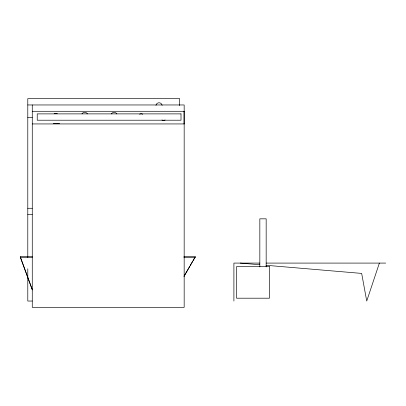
<?xml version="1.0" encoding="UTF-8"?>
<svg xmlns="http://www.w3.org/2000/svg" width="406" height="406" viewBox="0 0 406 406"><rect width="100%" height="100%" fill="white"/><g stroke="black" fill="none" stroke-linecap="round" stroke-linejoin="round"><path stroke-width="0.61" d="M379.377 263.088L366.725 301.039L361.67 273.416L266.026 265.28M183.974 276.278L189.648 266.519M190.277 265.438L192.48 261.642M193.114 260.556L195.316 256.765L183.903 256.765M184.131 276.247L195.316 256.765M27.791 104.961L184.167 104.961L184.167 307.362L32.267 307.362L32.267 104.961M32.267 111.29L184.167 111.29M27.791 117.613L32.221 117.613M53.287 123.5L59.611 123.5M32.267 123.937L184.167 123.937M27.791 208.278L32.216 208.278M27.791 214.607L32.216 214.607M32.358 289.955L20.3 257.237L20.3 256.765L32.348 256.765M20.3 257.237L32.348 257.237M183.903 257.237L195.316 257.237M259.835 263.088L233.902 263.088L233.902 301.039M266.158 263.088L385.7 263.088M32.221 301.039L27.791 301.039L27.791 268.782M240.225 263.088L259.733 264.748M20.3 256.765L32.17 289.377M266.163 266.94L266.163 218.834L259.835 218.834L259.835 266.94M184.065 111.29L184.065 123.937M179.691 105.596L179.691 98.638L27.791 98.638L27.791 257.394M81.982 113.863A3.162 3.162 0 0 1 87.457 113.863M111.376 113.913A3.162 3.162 0 0 1 116.852 113.913M139.583 114.243A3.162 3.162 0 0 1 142.745 114.243M54.145 113.726A3.162 3.162 0 0 1 57.312 113.726M165.1 119.983A3.162 3.162 0 0 1 161.938 119.983M155.929 105.337A3.162 3.162 0 0 1 162.161 105.337M181.005 113.888L37.225 113.888L37.225 120.212L181.005 120.212L181.005 113.888M269.447 266.569L236.556 266.569L236.556 298.197L269.447 298.197L269.447 266.569"/></g></svg>
